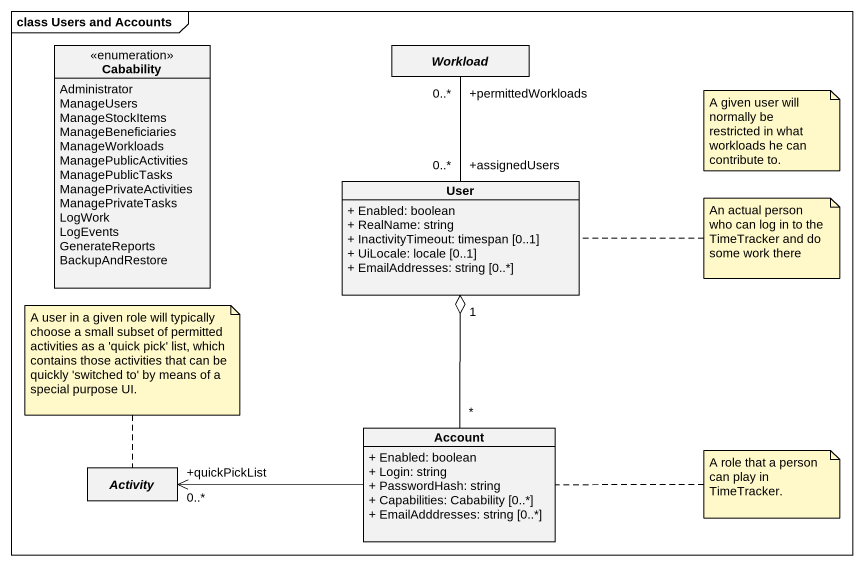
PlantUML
@startuml
mainframe class Users and Accounts
hide circle
hide empty members
skinparam classAttributeIconSize 0
enum Cabability {
  Administrator
  ManageUsers
  ManageStockItems
  ManageBeneficiaries
  ManageWorkloads
  ManagePublicActivities
  ManagePublicTasks
  ManagePrivateActivities
  ManagePrivateTasks
  LogWork
  LogEvents
  GenerateReports
  BackupAndRestore
}
abstract class Workload
class User {
  + Enabled: boolean
  + RealName: string
  + InactivityTimeout: timespan [0..1]
  + UiLocale: locale [0..1]
  + EmailAddresses: string [0..*]
}
class Account {
  + Enabled: boolean
  + Login: string
  + PasswordHash: string
  + Capabilities: Cabability [0..*]
  + EmailAdddresses: string [0..*]
}
abstract class Activity
User "+assignedUsers\n0..*" -up- "+permittedWorkloads\n0..*" Workload
Account "*" -up-o "1" User
Account -left-> "+quickPickList\n0..*" Activity
note as N1
  A given user will normally be restricted in what workloads he can contribute to.
end note
note right of User : An actual person who can log in to the TimeTracker and do some work there
note top of Activity : A user in a given role will typically choose a small subset of permitted activities as a 'quick pick' list, which contains those activities that can be quickly 'switched to' by means of a special purpose UI.
note right of Account : A role that a person can play in TimeTracker.
@enduml
